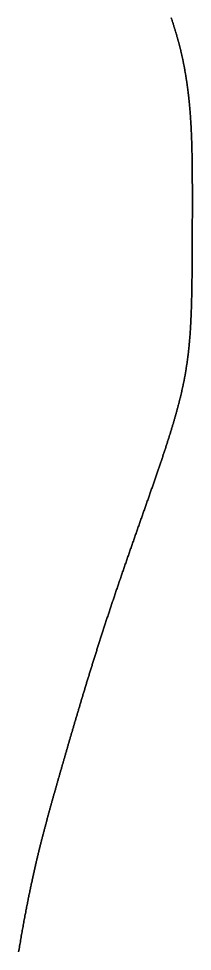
# Model space of a CAD drawing. Header units: inches. Extents: x 130170 to 284068, y 377793 to 804530.
# Drawn here: x 253757.1 to 253770.3, y 737708.1 to 737778.6 of the extents above; entities that cross this region are included whole.
import ezdxf

# ---------------------------------------------------------------- set-up
doc = ezdxf.new("R2010")
doc.units = ezdxf.units.IN
doc.header["$MEASUREMENT"] = 0
doc.layers.add('muni_il', color=7, linetype='Continuous')

msp = doc.modelspace()

# ---------------------------------------------------------------- linework, layer by layer
at = {"layer": 'muni_il'}
for points in [[(253768.679, 737778.655), (253768.699, 737778.596), (253768.719, 737778.537), (253768.739, 737778.479), (253768.758, 737778.421), (253768.777, 737778.363), (253768.796, 737778.306), (253768.815, 737778.249), (253768.834, 737778.192), (253768.852, 737778.136), (253768.87, 737778.08), (253768.888, 737778.024), (253768.906, 737777.968), (253768.923, 737777.913), (253768.94, 737777.858), (253768.957, 737777.803), (253768.974, 737777.748), (253768.991, 737777.694), (253769.007, 737777.64), (253769.023, 737777.586), (253769.039, 737777.533), (253769.055, 737777.479), (253769.071, 737777.426), (253769.086, 737777.373), (253769.102, 737777.321), (253769.117, 737777.268), (253769.132, 737777.216), (253769.146, 737777.164), (253769.161, 737777.112), (253769.175, 737777.061), (253769.19, 737777.009), (253769.204, 737776.958), (253769.218, 737776.907), (253769.231, 737776.856), (253769.245, 737776.806), (253769.258, 737776.755), (253769.271, 737776.705), (253769.285, 737776.655), (253769.297, 737776.605), (253769.31, 737776.556), (253769.323, 737776.506), (253769.335, 737776.457), (253769.348, 737776.408), (253769.36, 737776.359), (253769.372, 737776.31), (253769.384, 737776.261), (253769.395, 737776.213), (253769.407, 737776.164), (253769.418, 737776.116), (253769.43, 737776.068), (253769.441, 737776.02), (253769.452, 737775.972), (253769.463, 737775.925), (253769.474, 737775.877), (253769.485, 737775.83), (253769.495, 737775.783), (253769.505, 737775.736), (253769.516, 737775.689), (253769.526, 737775.642), (253769.536, 737775.595), (253769.546, 737775.549), (253769.556, 737775.502), (253769.565, 737775.456), (253769.575, 737775.41), (253769.585, 737775.364), (253769.594, 737775.318), (253769.603, 737775.272), (253769.612, 737775.226), (253769.621, 737775.181), (253769.63, 737775.135), (253769.639, 737775.09), (253769.648, 737775.044), (253769.657, 737774.999), (253769.665, 737774.954), (253769.673, 737774.909), (253769.682, 737774.864), (253769.69, 737774.82), (253769.698, 737774.775), (253769.706, 737774.73), (253769.714, 737774.686), (253769.722, 737774.642), (253769.73, 737774.597), (253769.738, 737774.553), (253769.745, 737774.509), (253769.753, 737774.465), (253769.76, 737774.421), (253769.767, 737774.377), (253769.775, 737774.334), (253769.782, 737774.29), (253769.789, 737774.247), (253769.796, 737774.203), (253769.803, 737774.16), (253769.81, 737774.117), (253769.816, 737774.073), (253769.823, 737774.03), (253769.83, 737773.987), (253769.836, 737773.944), (253769.843, 737773.901), (253769.849, 737773.858), (253769.855, 737773.816), (253769.861, 737773.773), (253769.868, 737773.73), (253769.874, 737773.688), (253769.88, 737773.646), (253769.886, 737773.603), (253769.892, 737773.561), (253769.897, 737773.519), (253769.903, 737773.477), (253769.909, 737773.434), (253769.914, 737773.392), (253769.92, 737773.35), (253769.925, 737773.309), (253769.931, 737773.267), (253769.936, 737773.225), (253769.941, 737773.183), (253769.947, 737773.142), (253769.952, 737773.1), (253769.957, 737773.059), (253769.962, 737773.017), (253769.967, 737772.976), (253769.972, 737772.934), (253769.977, 737772.893), (253769.981, 737772.852), (253769.986, 737772.811), (253769.991, 737772.769), (253769.996, 737772.728), (253770, 737772.687), (253770.005, 737772.646), (253770.009, 737772.605), (253770.013, 737772.565), (253770.018, 737772.524), (253770.022, 737772.483), (253770.026, 737772.442), (253770.031, 737772.401), (253770.035, 737772.361), (253770.039, 737772.32), (253770.043, 737772.28), (253770.047, 737772.239), (253770.051, 737772.199), (253770.055, 737772.158), (253770.058, 737772.118), (253770.062, 737772.077), (253770.066, 737772.037), (253770.07, 737771.997), (253770.073, 737771.957), (253770.077, 737771.916), (253770.081, 737771.876), (253770.084, 737771.836), (253770.087, 737771.796), (253770.091, 737771.756), (253770.094, 737771.716), (253770.098, 737771.676), (253770.101, 737771.636), (253770.104, 737771.596), (253770.107, 737771.556), (253770.111, 737771.516), (253770.114, 737771.476), (253770.117, 737771.436), (253770.12, 737771.396), (253770.123, 737771.356), (253770.126, 737771.316), (253770.129, 737771.276), (253770.131, 737771.237), (253770.134, 737771.197), (253770.137, 737771.157), (253770.14, 737771.117), (253770.143, 737771.077), (253770.145, 737771.038), (253770.148, 737770.998), (253770.151, 737770.958), (253770.153, 737770.918), (253770.156, 737770.879), (253770.158, 737770.839), (253770.161, 737770.799), (253770.163, 737770.76), (253770.165, 737770.72), (253770.168, 737770.68), (253770.17, 737770.641), (253770.172, 737770.601), (253770.175, 737770.561), (253770.177, 737770.522), (253770.179, 737770.482), (253770.181, 737770.442), (253770.183, 737770.403), (253770.185, 737770.363), (253770.187, 737770.323), (253770.189, 737770.283), (253770.191, 737770.244), (253770.193, 737770.204), (253770.195, 737770.164), (253770.197, 737770.125), (253770.199, 737770.085), (253770.201, 737770.045), (253770.203, 737770.005), (253770.204, 737769.966), (253770.206, 737769.926), (253770.208, 737769.886), (253770.21, 737769.846), (253770.211, 737769.806), (253770.213, 737769.767), (253770.214, 737769.727), (253770.216, 737769.687), (253770.218, 737769.647), (253770.219, 737769.607), (253770.221, 737769.567), (253770.222, 737769.527), (253770.223, 737769.487), (253770.225, 737769.447), (253770.226, 737769.407), (253770.228, 737769.367), (253770.229, 737769.327), (253770.23, 737769.287), (253770.232, 737769.247), (253770.233, 737769.207), (253770.234, 737769.167), (253770.235, 737769.127), (253770.237, 737769.086), (253770.238, 737769.046), (253770.239, 737769.006), (253770.24, 737768.966), (253770.241, 737768.925), (253770.242, 737768.885), (253770.243, 737768.845), (253770.244, 737768.804), (253770.245, 737768.764), (253770.246, 737768.723), (253770.247, 737768.683), (253770.248, 737768.642), (253770.249, 737768.602), (253770.25, 737768.561), (253770.251, 737768.521), (253770.252, 737768.48), (253770.253, 737768.439), (253770.254, 737768.399), (253770.254, 737768.358), (253770.255, 737768.317), (253770.256, 737768.276), (253770.257, 737768.236), (253770.258, 737768.195), (253770.258, 737768.154), (253770.259, 737768.113), (253770.26, 737768.072), (253770.26, 737768.031), (253770.261, 737767.99), (253770.262, 737767.949), (253770.262, 737767.908), (253770.263, 737767.866), (253770.264, 737767.825), (253770.264, 737767.784), (253770.265, 737767.743), (253770.265, 737767.702), (253770.266, 737767.66), (253770.266, 737767.619), (253770.267, 737767.578), (253770.267, 737767.536), (253770.268, 737767.495), (253770.268, 737767.453), (253770.269, 737767.412), (253770.269, 737767.37), (253770.27, 737767.329), (253770.27, 737767.287), (253770.271, 737767.245), (253770.271, 737767.204), (253770.271, 737767.162), (253770.272, 737767.12), (253770.272, 737767.078), (253770.272, 737767.036), (253770.273, 737766.994), (253770.273, 737766.952), (253770.273, 737766.911), (253770.274, 737766.868), (253770.274, 737766.826), (253770.274, 737766.784), (253770.275, 737766.742), (253770.275, 737766.7), (253770.275, 737766.658), (253770.275, 737766.616), (253770.276, 737766.573), (253770.276, 737766.531), (253770.276, 737766.489), (253770.276, 737766.446), (253770.276, 737766.404), (253770.277, 737766.361), (253770.277, 737766.319), (253770.277, 737766.277), (253770.277, 737766.234), (253770.277, 737766.191), (253770.277, 737766.149), (253770.278, 737766.106), (253770.278, 737766.063), (253770.278, 737766.021), (253770.278, 737765.978), (253770.278, 737765.935), (253770.278, 737765.892), (253770.278, 737765.849), (253770.278, 737765.806), (253770.279, 737765.763), (253770.279, 737765.72), (253770.279, 737765.677), (253770.279, 737765.634), (253770.279, 737765.591), (253770.279, 737765.548), (253770.279, 737765.505), (253770.279, 737765.462), (253770.279, 737765.418), (253770.279, 737765.375), (253770.279, 737765.332), (253770.279, 737765.288), (253770.279, 737765.245), (253770.279, 737765.201), (253770.279, 737765.158), (253770.279, 737765.114), (253770.279, 737765.071), (253770.279, 737765.027), (253770.279, 737764.984), (253770.279, 737764.94), (253770.279, 737764.896), (253770.279, 737764.852), (253770.279, 737764.809), (253770.279, 737764.765), (253770.279, 737764.721), (253770.279, 737764.677), (253770.279, 737764.633), (253770.279, 737764.589), (253770.279, 737764.545), (253770.279, 737764.501), (253770.279, 737764.457), (253770.279, 737764.413), (253770.279, 737764.369), (253770.279, 737764.325), (253770.279, 737764.281), (253770.279, 737764.236), (253770.279, 737764.192), (253770.279, 737764.148), (253770.279, 737764.103), (253770.278, 737764.059), (253770.278, 737764.014), (253770.278, 737763.97), (253770.278, 737763.925), (253770.278, 737763.881), (253770.278, 737763.836), (253770.278, 737763.791), (253770.278, 737763.747), (253770.278, 737763.702), (253770.278, 737763.657), (253770.278, 737763.612), (253770.278, 737763.568), (253770.278, 737763.523), (253770.277, 737763.478), (253770.277, 737763.433), (253770.277, 737763.388), (253770.277, 737763.343), (253770.277, 737763.297), (253770.277, 737763.252), (253770.277, 737763.207), (253770.277, 737763.162), (253770.277, 737763.117), (253770.276, 737763.071), (253770.276, 737763.026), (253770.276, 737762.981), (253770.276, 737762.935), (253770.276, 737762.89), (253770.276, 737762.844), (253770.276, 737762.799), (253770.276, 737762.753), (253770.276, 737762.707), (253770.275, 737762.662), (253770.275, 737762.616), (253770.275, 737762.57), (253770.275, 737762.524), (253770.275, 737762.478), (253770.275, 737762.433), (253770.275, 737762.387), (253770.275, 737762.341), (253770.274, 737762.295), (253770.274, 737762.249), (253770.274, 737762.203), (253770.274, 737762.156), (253770.274, 737762.11), (253770.274, 737762.064), (253770.273, 737762.018), (253770.273, 737761.971), (253770.273, 737761.925), (253770.273, 737761.879), (253770.273, 737761.832), (253770.273, 737761.786), (253770.272, 737761.739), (253770.272, 737761.693), (253770.272, 737761.646), (253770.272, 737761.6), (253770.272, 737761.553), (253770.271, 737761.506), (253770.271, 737761.459), (253770.271, 737761.413), (253770.271, 737761.366), (253770.271, 737761.319), (253770.27, 737761.272), (253770.27, 737761.225), (253770.27, 737761.178), (253770.27, 737761.131), (253770.27, 737761.084), (253770.269, 737761.037), (253770.269, 737760.99), (253770.269, 737760.942), (253770.269, 737760.895), (253770.268, 737760.848), (253770.268, 737760.801), (253770.268, 737760.753), (253770.268, 737760.706), (253770.267, 737760.659), (253770.267, 737760.611), (253770.267, 737760.564), (253770.266, 737760.516), (253770.266, 737760.469), (253770.266, 737760.421), (253770.265, 737760.373), (253770.265, 737760.326), (253770.265, 737760.278), (253770.264, 737760.23), (253770.264, 737760.182), (253770.264, 737760.135), (253770.263, 737760.087), (253770.263, 737760.039), (253770.263, 737759.991), (253770.262, 737759.943), (253770.262, 737759.895), (253770.262, 737759.848), (253770.261, 737759.8), (253770.261, 737759.752), (253770.26, 737759.704), (253770.26, 737759.655), (253770.259, 737759.607), (253770.259, 737759.559), (253770.259, 737759.511), (253770.258, 737759.463), (253770.258, 737759.415), (253770.257, 737759.367), (253770.257, 737759.318), (253770.256, 737759.27), (253770.255, 737759.222), (253770.255, 737759.174), (253770.254, 737759.125), (253770.254, 737759.077), (253770.253, 737759.029), (253770.253, 737758.98), (253770.252, 737758.932), (253770.252, 737758.884), (253770.251, 737758.835), (253770.25, 737758.787), (253770.25, 737758.738), (253770.249, 737758.69), (253770.248, 737758.641), (253770.248, 737758.593), (253770.247, 737758.545), (253770.246, 737758.496), (253770.245, 737758.448), (253770.245, 737758.399), (253770.244, 737758.351), (253770.243, 737758.302), (253770.242, 737758.254), (253770.241, 737758.205), (253770.241, 737758.156), (253770.24, 737758.108), (253770.239, 737758.059), (253770.238, 737758.011), (253770.237, 737757.962), (253770.236, 737757.914), (253770.235, 737757.865), (253770.234, 737757.817), (253770.233, 737757.768), (253770.232, 737757.719), (253770.231, 737757.671), (253770.23, 737757.622), (253770.229, 737757.574), (253770.228, 737757.525), (253770.226, 737757.477), (253770.225, 737757.428), (253770.224, 737757.38), (253770.223, 737757.331), (253770.222, 737757.283), (253770.22, 737757.234), (253770.219, 737757.186), (253770.218, 737757.137), (253770.216, 737757.089), (253770.215, 737757.04), (253770.213, 737756.992), (253770.212, 737756.943), (253770.211, 737756.895), (253770.209, 737756.847), (253770.208, 737756.798), (253770.206, 737756.75), (253770.204, 737756.701), (253770.203, 737756.653), (253770.201, 737756.605), (253770.199, 737756.556), (253770.198, 737756.508), (253770.196, 737756.46), (253770.194, 737756.411), (253770.192, 737756.363), (253770.19, 737756.315), (253770.189, 737756.267), (253770.187, 737756.218), (253770.185, 737756.17), (253770.183, 737756.122), (253770.18, 737756.074), (253770.178, 737756.025), (253770.176, 737755.977), (253770.174, 737755.929), (253770.172, 737755.881), (253770.169, 737755.833), (253770.167, 737755.785), (253770.165, 737755.737), (253770.163, 737755.689), (253770.16, 737755.64), (253770.157, 737755.592), (253770.155, 737755.545), (253770.152, 737755.497), (253770.15, 737755.448), (253770.147, 737755.401), (253770.144, 737755.353), (253770.142, 737755.305), (253770.139, 737755.257), (253770.136, 737755.209), (253770.133, 737755.161), (253770.13, 737755.113), (253770.127, 737755.065), (253770.124, 737755.017), (253770.121, 737754.969), (253770.117, 737754.922), (253770.114, 737754.874), (253770.111, 737754.826), (253770.107, 737754.778), (253770.104, 737754.73), (253770.101, 737754.682), (253770.097, 737754.635), (253770.093, 737754.587), (253770.09, 737754.539), (253770.086, 737754.491), (253770.082, 737754.444), (253770.078, 737754.396), (253770.074, 737754.348), (253770.07, 737754.3), (253770.066, 737754.253), (253770.062, 737754.205), (253770.058, 737754.157), (253770.054, 737754.109), (253770.049, 737754.062), (253770.045, 737754.014), (253770.041, 737753.966), (253770.036, 737753.918), (253770.031, 737753.871), (253770.027, 737753.823), (253770.022, 737753.775), (253770.017, 737753.727), (253770.012, 737753.679), (253770.007, 737753.632), (253770.002, 737753.584), (253769.997, 737753.536), (253769.991, 737753.488), (253769.986, 737753.44), (253769.981, 737753.392), (253769.975, 737753.344), (253769.97, 737753.296), (253769.964, 737753.248), (253769.958, 737753.2), (253769.952, 737753.152), (253769.946, 737753.104), (253769.94, 737753.056), (253769.934, 737753.008), (253769.928, 737752.96), (253769.922, 737752.912), (253769.915, 737752.863), (253769.909, 737752.815), (253769.902, 737752.767), (253769.896, 737752.718), (253769.889, 737752.67), (253769.882, 737752.621), (253769.875, 737752.573), (253769.868, 737752.524), (253769.861, 737752.476), (253769.854, 737752.427), (253769.846, 737752.378), (253769.839, 737752.33), (253769.831, 737752.281), (253769.823, 737752.232), (253769.816, 737752.183), (253769.808, 737752.134), (253769.8, 737752.085), (253769.792, 737752.035), (253769.784, 737751.986), (253769.775, 737751.937), (253769.767, 737751.887), (253769.758, 737751.838), (253769.75, 737751.788), (253769.741, 737751.739), (253769.732, 737751.689), (253769.723, 737751.639), (253769.714, 737751.589), (253769.705, 737751.539), (253769.695, 737751.489), (253769.686, 737751.438), (253769.676, 737751.388), (253769.667, 737751.338), (253769.657, 737751.287), (253769.647, 737751.236), (253769.637, 737751.186), (253769.627, 737751.135), (253769.616, 737751.084), (253769.606, 737751.033), (253769.595, 737750.981), (253769.585, 737750.93), (253769.574, 737750.879), (253769.563, 737750.827), (253769.552, 737750.775), (253769.541, 737750.723), (253769.529, 737750.671), (253769.518, 737750.619), (253769.506, 737750.567), (253769.495, 737750.515), (253769.483, 737750.462), (253769.471, 737750.409), (253769.459, 737750.356), (253769.447, 737750.304), (253769.434, 737750.25), (253769.422, 737750.197), (253769.409, 737750.144), (253769.396, 737750.09), (253769.383, 737750.036), (253769.37, 737749.982), (253769.357, 737749.928), (253769.344, 737749.874), (253769.33, 737749.819), (253769.317, 737749.765), (253769.303, 737749.71), (253769.289, 737749.655), (253769.275, 737749.6), (253769.261, 737749.545), (253769.246, 737749.489), (253769.232, 737749.433), (253769.217, 737749.378), (253769.203, 737749.322), (253769.188, 737749.265), (253769.173, 737749.209), (253769.158, 737749.152), (253769.142, 737749.095), (253769.127, 737749.038), (253769.111, 737748.981), (253769.096, 737748.924), (253769.08, 737748.866), (253769.064, 737748.808), (253769.047, 737748.75), (253769.031, 737748.692), (253769.015, 737748.634), (253768.998, 737748.575), (253768.981, 737748.516), (253768.964, 737748.457), (253768.947, 737748.398), (253768.93, 737748.338), (253768.913, 737748.278), (253768.895, 737748.218), (253768.878, 737748.158), (253768.86, 737748.098), (253768.842, 737748.037), (253768.824, 737747.976), (253768.806, 737747.915), (253768.787, 737747.854), (253768.769, 737747.793), (253768.75, 737747.731), (253768.731, 737747.669), (253768.712, 737747.607), (253768.693, 737747.544), (253768.674, 737747.482), (253768.655, 737747.419), (253768.635, 737747.355), (253768.616, 737747.292), (253768.596, 737747.228), (253768.576, 737747.165), (253768.556, 737747.101), (253768.536, 737747.036), (253768.515, 737746.972), (253768.495, 737746.907), (253768.474, 737746.842), (253768.453, 737746.777), (253768.432, 737746.711), (253768.411, 737746.645), (253768.39, 737746.579), (253768.369, 737746.513), (253768.347, 737746.447), (253768.326, 737746.38), (253768.304, 737746.313), (253768.282, 737746.246), (253768.26, 737746.178), (253768.238, 737746.111), (253768.216, 737746.043), (253768.193, 737745.975), (253768.171, 737745.906), (253768.148, 737745.838), (253768.125, 737745.769), (253768.102, 737745.7), (253768.079, 737745.63), (253768.056, 737745.561), (253768.033, 737745.491), (253768.009, 737745.421), (253767.986, 737745.351), (253767.962, 737745.28), (253767.938, 737745.209), (253767.914, 737745.138), (253767.89, 737745.067), (253767.866, 737744.996), (253767.842, 737744.924), (253767.817, 737744.852), (253767.793, 737744.78), (253767.768, 737744.708), (253767.744, 737744.635), (253767.719, 737744.562), (253767.694, 737744.489), (253767.669, 737744.416), (253767.644, 737744.343), (253767.618, 737744.269), (253767.593, 737744.195), (253767.567, 737744.121), (253767.542, 737744.047), (253767.516, 737743.972), (253767.49, 737743.897), (253767.464, 737743.823), (253767.438, 737743.747), (253767.412, 737743.672), (253767.386, 737743.596), (253767.36, 737743.521), (253767.333, 737743.445), (253767.307, 737743.368), (253767.28, 737743.292), (253767.254, 737743.216), (253767.227, 737743.139), (253767.2, 737743.062), (253767.173, 737742.985), (253767.146, 737742.908), (253767.119, 737742.83), (253767.092, 737742.752), (253767.065, 737742.675), (253767.037, 737742.596), (253767.01, 737742.518), (253766.983, 737742.44), (253766.955, 737742.361), (253766.928, 737742.283), (253766.9, 737742.204), (253766.872, 737742.125), (253766.844, 737742.046), (253766.817, 737741.966), (253766.788, 737741.887), (253766.761, 737741.807), (253766.733, 737741.727), (253766.704, 737741.647), (253766.676, 737741.567), (253766.648, 737741.487), (253766.62, 737741.407), (253766.592, 737741.326), (253766.563, 737741.246), (253766.535, 737741.165), (253766.506, 737741.084), (253766.478, 737741.003), (253766.449, 737740.922), (253766.421, 737740.841), (253766.392, 737740.759), (253766.364, 737740.678), (253766.335, 737740.596), (253766.306, 737740.515), (253766.277, 737740.433), (253766.249, 737740.351), (253766.22, 737740.269), (253766.191, 737740.187), (253766.162, 737740.105), (253766.133, 737740.023), (253766.104, 737739.94), (253766.075, 737739.858), (253766.046, 737739.776), (253766.017, 737739.693), (253765.988, 737739.61), (253765.959, 737739.528), (253765.93, 737739.445), (253765.901, 737739.362), (253765.872, 737739.279), (253765.843, 737739.196), (253765.814, 737739.113), (253765.785, 737739.03), (253765.756, 737738.947), (253765.727, 737738.864), (253765.698, 737738.781), (253765.669, 737738.698), (253765.64, 737738.614), (253765.611, 737738.531), (253765.582, 737738.448), (253765.553, 737738.365), (253765.524, 737738.281), (253765.495, 737738.198), (253765.466, 737738.114), (253765.437, 737738.031), (253765.408, 737737.948), (253765.379, 737737.864), (253765.35, 737737.781), (253765.321, 737737.697), (253765.292, 737737.614), (253765.263, 737737.531), (253765.234, 737737.447), (253765.206, 737737.364), (253765.177, 737737.28), (253765.148, 737737.197), (253765.119, 737737.114), (253765.09, 737737.03), (253765.062, 737736.947), (253765.033, 737736.864), (253765.005, 737736.781), (253764.976, 737736.697), (253764.948, 737736.614), (253764.919, 737736.531), (253764.89, 737736.448), (253764.862, 737736.365), (253764.834, 737736.282), (253764.805, 737736.199), (253764.777, 737736.116), (253764.749, 737736.033), (253764.72, 737735.95), (253764.692, 737735.867), (253764.664, 737735.785), (253764.636, 737735.702), (253764.608, 737735.619), (253764.58, 737735.537), (253764.552, 737735.454), (253764.524, 737735.372), (253764.497, 737735.29), (253764.469, 737735.207), (253764.441, 737735.125), (253764.413, 737735.043), (253764.386, 737734.961), (253764.358, 737734.879), (253764.331, 737734.797), (253764.303, 737734.716), (253764.276, 737734.634), (253764.249, 737734.552), (253764.221, 737734.471), (253764.194, 737734.389), (253764.167, 737734.308), (253764.14, 737734.227), (253764.113, 737734.146), (253764.086, 737734.065), (253764.059, 737733.984), (253764.032, 737733.903), (253764.006, 737733.822), (253763.979, 737733.742), (253763.952, 737733.661), (253763.926, 737733.581), (253763.899, 737733.5), (253763.873, 737733.42), (253763.846, 737733.34), (253763.82, 737733.26), (253763.794, 737733.18), (253763.768, 737733.101), (253763.742, 737733.021), (253763.716, 737732.942), (253763.69, 737732.862), (253763.664, 737732.783), (253763.638, 737732.704), (253763.612, 737732.625), (253763.587, 737732.546), (253763.561, 737732.467), (253763.535, 737732.389), (253763.51, 737732.31), (253763.485, 737732.232), (253763.459, 737732.153), (253763.434, 737732.075), (253763.409, 737731.997), (253763.384, 737731.919), (253763.359, 737731.842), (253763.334, 737731.764), (253763.309, 737731.686), (253763.284, 737731.609), (253763.259, 737731.532), (253763.235, 737731.455), (253763.21, 737731.378), (253763.186, 737731.301), (253763.161, 737731.224), (253763.137, 737731.148), (253763.112, 737731.071), (253763.088, 737730.995), (253763.064, 737730.919), (253763.04, 737730.843), (253763.016, 737730.767), (253762.992, 737730.691), (253762.968, 737730.615), (253762.944, 737730.54), (253762.921, 737730.465), (253762.897, 737730.389), (253762.873, 737730.314), (253762.85, 737730.239), (253762.826, 737730.164), (253762.803, 737730.09), (253762.78, 737730.015), (253762.756, 737729.941), (253762.733, 737729.866), (253762.71, 737729.792), (253762.687, 737729.718), (253762.664, 737729.644), (253762.641, 737729.57), (253762.618, 737729.497), (253762.595, 737729.423), (253762.573, 737729.35), (253762.55, 737729.277), (253762.528, 737729.204), (253762.505, 737729.131), (253762.483, 737729.058), (253762.46, 737728.985), (253762.438, 737728.912), (253762.416, 737728.84), (253762.393, 737728.768), (253762.371, 737728.695), (253762.349, 737728.623), (253762.327, 737728.551), (253762.305, 737728.479), (253762.283, 737728.408), (253762.262, 737728.336), (253762.24, 737728.265), (253762.218, 737728.194), (253762.196, 737728.122), (253762.175, 737728.051), (253762.153, 737727.98), (253762.132, 737727.909), (253762.11, 737727.839), (253762.089, 737727.768), (253762.068, 737727.698), (253762.046, 737727.628), (253762.025, 737727.557), (253762.004, 737727.487), (253761.983, 737727.417), (253761.962, 737727.348), (253761.941, 737727.278), (253761.92, 737727.208), (253761.899, 737727.139), (253761.878, 737727.069), (253761.858, 737727), (253761.837, 737726.931), (253761.816, 737726.862), (253761.796, 737726.793), (253761.775, 737726.724), (253761.755, 737726.656), (253761.734, 737726.587), (253761.714, 737726.519), (253761.693, 737726.45), (253761.673, 737726.382), (253761.653, 737726.314), (253761.633, 737726.246), (253761.612, 737726.178), (253761.592, 737726.111), (253761.572, 737726.043), (253761.552, 737725.975), (253761.532, 737725.908), (253761.512, 737725.841), (253761.492, 737725.773), (253761.472, 737725.706), (253761.453, 737725.639), (253761.433, 737725.572), (253761.413, 737725.506), (253761.393, 737725.439), (253761.374, 737725.372), (253761.354, 737725.306), (253761.335, 737725.239), (253761.315, 737725.173), (253761.296, 737725.107), (253761.276, 737725.041), (253761.257, 737724.975), (253761.238, 737724.909), (253761.218, 737724.843), (253761.199, 737724.778), (253761.18, 737724.712), (253761.161, 737724.647), (253761.141, 737724.581), (253761.122, 737724.516), (253761.103, 737724.451), (253761.084, 737724.386), (253761.065, 737724.321), (253761.046, 737724.256), (253761.027, 737724.191), (253761.008, 737724.127), (253760.989, 737724.062), (253760.971, 737723.998), (253760.952, 737723.933), (253760.933, 737723.869), (253760.914, 737723.805), (253760.896, 737723.741), (253760.877, 737723.676), (253760.858, 737723.613), (253760.84, 737723.549), (253760.821, 737723.485), (253760.803, 737723.421), (253760.784, 737723.358), (253760.766, 737723.294), (253760.747, 737723.231), (253760.729, 737723.167), (253760.711, 737723.104), (253760.692, 737723.041), (253760.674, 737722.978), (253760.656, 737722.915), (253760.638, 737722.852), (253760.619, 737722.789), (253760.601, 737722.726), (253760.583, 737722.664), (253760.565, 737722.601), (253760.547, 737722.538), (253760.529, 737722.476), (253760.511, 737722.413), (253760.493, 737722.351), (253760.475, 737722.289), (253760.457, 737722.227), (253760.439, 737722.165), (253760.421, 737722.103), (253760.403, 737722.041), (253760.385, 737721.979), (253760.368, 737721.917), (253760.35, 737721.855), (253760.332, 737721.794), (253760.314, 737721.732), (253760.297, 737721.67), (253760.279, 737721.609), (253760.261, 737721.547), (253760.244, 737721.486), (253760.226, 737721.425), (253760.209, 737721.364), (253760.191, 737721.302), (253760.174, 737721.241), (253760.156, 737721.18), (253760.139, 737721.119), (253760.121, 737721.058), (253760.104, 737720.997), (253760.087, 737720.936), (253760.069, 737720.875), (253760.052, 737720.814), (253760.035, 737720.754), (253760.017, 737720.693), (253760, 737720.632), (253759.983, 737720.572), (253759.965, 737720.511), (253759.948, 737720.45), (253759.931, 737720.39), (253759.914, 737720.329), (253759.897, 737720.269), (253759.88, 737720.208), (253759.863, 737720.148), (253759.846, 737720.087), (253759.828, 737720.027), (253759.811, 737719.966), (253759.794, 737719.906), (253759.777, 737719.845), (253759.76, 737719.785), (253759.743, 737719.724), (253759.727, 737719.664), (253759.71, 737719.603), (253759.693, 737719.543), (253759.676, 737719.483), (253759.659, 737719.422), (253759.642, 737719.362), (253759.625, 737719.301), (253759.608, 737719.241), (253759.592, 737719.18), (253759.575, 737719.12), (253759.558, 737719.059), (253759.541, 737718.998), (253759.524, 737718.938), (253759.508, 737718.877), (253759.491, 737718.816), (253759.474, 737718.756), (253759.457, 737718.695), (253759.441, 737718.634), (253759.424, 737718.573), (253759.407, 737718.512), (253759.391, 737718.451), (253759.374, 737718.39), (253759.357, 737718.329), (253759.341, 737718.267), (253759.324, 737718.206), (253759.307, 737718.144), (253759.291, 737718.083), (253759.274, 737718.021), (253759.258, 737717.959), (253759.241, 737717.898), (253759.224, 737717.836), (253759.208, 737717.774), (253759.191, 737717.712), (253759.175, 737717.649), (253759.158, 737717.587), (253759.141, 737717.524), (253759.125, 737717.462), (253759.108, 737717.399), (253759.092, 737717.336), (253759.075, 737717.273), (253759.059, 737717.21), (253759.042, 737717.146), (253759.025, 737717.083), (253759.009, 737717.019), (253758.992, 737716.955), (253758.976, 737716.891), (253758.959, 737716.827), (253758.942, 737716.762), (253758.926, 737716.698), (253758.909, 737716.633), (253758.893, 737716.568), (253758.876, 737716.502), (253758.859, 737716.437), (253758.843, 737716.371), (253758.826, 737716.305), (253758.81, 737716.239), (253758.793, 737716.173), (253758.776, 737716.106), (253758.759, 737716.039), (253758.743, 737715.972), (253758.726, 737715.905), (253758.709, 737715.837), (253758.693, 737715.769), (253758.676, 737715.701), (253758.659, 737715.632), (253758.642, 737715.564), (253758.626, 737715.495), (253758.609, 737715.425), (253758.592, 737715.355), (253758.575, 737715.285), (253758.558, 737715.215), (253758.542, 737715.144), (253758.525, 737715.073), (253758.508, 737715.002), (253758.491, 737714.93), (253758.474, 737714.858), (253758.457, 737714.786), (253758.44, 737714.713), (253758.423, 737714.64), (253758.406, 737714.567), (253758.389, 737714.493), (253758.372, 737714.418), (253758.355, 737714.344), (253758.338, 737714.269), (253758.321, 737714.193), (253758.304, 737714.118), (253758.286, 737714.041), (253758.269, 737713.965), (253758.252, 737713.887), (253758.235, 737713.81), (253758.217, 737713.732), (253758.2, 737713.653), (253758.183, 737713.574), (253758.166, 737713.495), (253758.148, 737713.415), (253758.131, 737713.335), (253758.113, 737713.254), (253758.096, 737713.173), (253758.078, 737713.091), (253758.061, 737713.009), (253758.043, 737712.926), (253758.026, 737712.843), (253758.008, 737712.759), (253757.991, 737712.675), (253757.973, 737712.59), (253757.955, 737712.504), (253757.938, 737712.419), (253757.92, 737712.332), (253757.902, 737712.245), (253757.884, 737712.158), (253757.867, 737712.07), (253757.849, 737711.981), (253757.831, 737711.892), (253757.813, 737711.802), (253757.795, 737711.712), (253757.777, 737711.621), (253757.759, 737711.53), (253757.741, 737711.438), (253757.723, 737711.345), (253757.705, 737711.252), (253757.687, 737711.158), (253757.669, 737711.063), (253757.651, 737710.968), (253757.633, 737710.873), (253757.615, 737710.777), (253757.597, 737710.68), (253757.578, 737710.582), (253757.56, 737710.484), (253757.542, 737710.386), (253757.524, 737710.286), (253757.505, 737710.186), (253757.487, 737710.086), (253757.469, 737709.984), (253757.451, 737709.883), (253757.432, 737709.78), (253757.414, 737709.677), (253757.395, 737709.573), (253757.377, 737709.469), (253757.359, 737709.364), (253757.34, 737709.258), (253757.322, 737709.152), (253757.303, 737709.045), (253757.285, 737708.937), (253757.266, 737708.829), (253757.248, 737708.72), (253757.229, 737708.61), (253757.211, 737708.5), (253757.192, 737708.389), (253757.174, 737708.277), (253757.155, 737708.165), (253757.137, 737708.052)], [(253757.137, 737708.052), (253757.155, 737708.165), (253757.174, 737708.277), (253757.192, 737708.389), (253757.211, 737708.5), (253757.229, 737708.61), (253757.248, 737708.72), (253757.266, 737708.829), (253757.285, 737708.937), (253757.303, 737709.045), (253757.322, 737709.152), (253757.34, 737709.258), (253757.359, 737709.364), (253757.377, 737709.469), (253757.395, 737709.573), (253757.414, 737709.677), (253757.432, 737709.78), (253757.451, 737709.883), (253757.469, 737709.984), (253757.487, 737710.086), (253757.505, 737710.186), (253757.524, 737710.286), (253757.542, 737710.386), (253757.56, 737710.484), (253757.578, 737710.582), (253757.597, 737710.68), (253757.615, 737710.777), (253757.633, 737710.873), (253757.651, 737710.968), (253757.669, 737711.063), (253757.687, 737711.158), (253757.705, 737711.252), (253757.723, 737711.345), (253757.741, 737711.438), (253757.759, 737711.53), (253757.777, 737711.621), (253757.795, 737711.712), (253757.813, 737711.802), (253757.831, 737711.892), (253757.849, 737711.981), (253757.867, 737712.07), (253757.884, 737712.158), (253757.902, 737712.245), (253757.92, 737712.332), (253757.938, 737712.419), (253757.955, 737712.504), (253757.973, 737712.59), (253757.991, 737712.675), (253758.008, 737712.759), (253758.026, 737712.843), (253758.043, 737712.926), (253758.061, 737713.009), (253758.078, 737713.091), (253758.096, 737713.173), (253758.113, 737713.254), (253758.131, 737713.335), (253758.148, 737713.415), (253758.166, 737713.495), (253758.183, 737713.574), (253758.2, 737713.653), (253758.217, 737713.732), (253758.235, 737713.81), (253758.252, 737713.887), (253758.269, 737713.965), (253758.286, 737714.041), (253758.304, 737714.118), (253758.321, 737714.193), (253758.338, 737714.269), (253758.355, 737714.344), (253758.372, 737714.418), (253758.389, 737714.493), (253758.406, 737714.567), (253758.423, 737714.64), (253758.44, 737714.713), (253758.457, 737714.786), (253758.474, 737714.858), (253758.491, 737714.93), (253758.508, 737715.002), (253758.525, 737715.073), (253758.542, 737715.144), (253758.558, 737715.215), (253758.575, 737715.285), (253758.592, 737715.355), (253758.609, 737715.425), (253758.626, 737715.495), (253758.642, 737715.564), (253758.659, 737715.632), (253758.676, 737715.701), (253758.693, 737715.769), (253758.709, 737715.837), (253758.726, 737715.905), (253758.743, 737715.972), (253758.759, 737716.039), (253758.776, 737716.106), (253758.793, 737716.173), (253758.81, 737716.239), (253758.826, 737716.305), (253758.843, 737716.371), (253758.859, 737716.437), (253758.876, 737716.502), (253758.893, 737716.568), (253758.909, 737716.633), (253758.926, 737716.698), (253758.942, 737716.762), (253758.959, 737716.827), (253758.976, 737716.891), (253758.992, 737716.955), (253759.009, 737717.019), (253759.025, 737717.083), (253759.042, 737717.146), (253759.059, 737717.21), (253759.075, 737717.273), (253759.092, 737717.336), (253759.108, 737717.399), (253759.125, 737717.462), (253759.141, 737717.524), (253759.158, 737717.587), (253759.175, 737717.649), (253759.191, 737717.712), (253759.208, 737717.774), (253759.224, 737717.836), (253759.241, 737717.898), (253759.258, 737717.959), (253759.274, 737718.021), (253759.291, 737718.083), (253759.307, 737718.144), (253759.324, 737718.206), (253759.341, 737718.267), (253759.357, 737718.329), (253759.374, 737718.39), (253759.391, 737718.451), (253759.407, 737718.512), (253759.424, 737718.573), (253759.441, 737718.634), (253759.457, 737718.695), (253759.474, 737718.756), (253759.491, 737718.816), (253759.508, 737718.877), (253759.524, 737718.938), (253759.541, 737718.998), (253759.558, 737719.059), (253759.575, 737719.12), (253759.592, 737719.18), (253759.608, 737719.241), (253759.625, 737719.301), (253759.642, 737719.362), (253759.659, 737719.422), (253759.676, 737719.483), (253759.693, 737719.543), (253759.71, 737719.603), (253759.727, 737719.664), (253759.743, 737719.724), (253759.76, 737719.785), (253759.777, 737719.845), (253759.794, 737719.906), (253759.811, 737719.966), (253759.828, 737720.027), (253759.846, 737720.087), (253759.863, 737720.148), (253759.88, 737720.208), (253759.897, 737720.269), (253759.914, 737720.329), (253759.931, 737720.39), (253759.948, 737720.45), (253759.965, 737720.511), (253759.983, 737720.572), (253760, 737720.632), (253760.017, 737720.693), (253760.035, 737720.754), (253760.052, 737720.814), (253760.069, 737720.875), (253760.087, 737720.936), (253760.104, 737720.997), (253760.121, 737721.058), (253760.139, 737721.119), (253760.156, 737721.18), (253760.174, 737721.241), (253760.191, 737721.302), (253760.209, 737721.364), (253760.226, 737721.425), (253760.244, 737721.486), (253760.261, 737721.547), (253760.279, 737721.609), (253760.297, 737721.67), (253760.314, 737721.732), (253760.332, 737721.794), (253760.35, 737721.855), (253760.368, 737721.917), (253760.385, 737721.979), (253760.403, 737722.041), (253760.421, 737722.103), (253760.439, 737722.165), (253760.457, 737722.227), (253760.475, 737722.289), (253760.493, 737722.351), (253760.511, 737722.413), (253760.529, 737722.476), (253760.547, 737722.538), (253760.565, 737722.601), (253760.583, 737722.664), (253760.601, 737722.726), (253760.619, 737722.789), (253760.638, 737722.852), (253760.656, 737722.915), (253760.674, 737722.978), (253760.692, 737723.041), (253760.711, 737723.104), (253760.729, 737723.167), (253760.747, 737723.231), (253760.766, 737723.294), (253760.784, 737723.358), (253760.803, 737723.421), (253760.821, 737723.485), (253760.84, 737723.549), (253760.858, 737723.613), (253760.877, 737723.676), (253760.896, 737723.741), (253760.914, 737723.805), (253760.933, 737723.869), (253760.952, 737723.933), (253760.971, 737723.998), (253760.989, 737724.062), (253761.008, 737724.127), (253761.027, 737724.191), (253761.046, 737724.256), (253761.065, 737724.321), (253761.084, 737724.386), (253761.103, 737724.451), (253761.122, 737724.516), (253761.141, 737724.581), (253761.161, 737724.647), (253761.18, 737724.712), (253761.199, 737724.778), (253761.218, 737724.843), (253761.238, 737724.909), (253761.257, 737724.975), (253761.276, 737725.041), (253761.296, 737725.107), (253761.315, 737725.173), (253761.335, 737725.239), (253761.354, 737725.306), (253761.374, 737725.372), (253761.393, 737725.439), (253761.413, 737725.506), (253761.433, 737725.572), (253761.453, 737725.639), (253761.472, 737725.706), (253761.492, 737725.773), (253761.512, 737725.841), (253761.532, 737725.908), (253761.552, 737725.975), (253761.572, 737726.043), (253761.592, 737726.111), (253761.612, 737726.178), (253761.633, 737726.246), (253761.653, 737726.314), (253761.673, 737726.382), (253761.693, 737726.45), (253761.714, 737726.519), (253761.734, 737726.587), (253761.755, 737726.656), (253761.775, 737726.724), (253761.796, 737726.793), (253761.816, 737726.862), (253761.837, 737726.931), (253761.858, 737727), (253761.878, 737727.069), (253761.899, 737727.139), (253761.92, 737727.208), (253761.941, 737727.278), (253761.962, 737727.348), (253761.983, 737727.417), (253762.004, 737727.487), (253762.025, 737727.557), (253762.046, 737727.628), (253762.068, 737727.698), (253762.089, 737727.768), (253762.11, 737727.839), (253762.132, 737727.909), (253762.153, 737727.98), (253762.175, 737728.051), (253762.196, 737728.122), (253762.218, 737728.194), (253762.24, 737728.265), (253762.262, 737728.336), (253762.283, 737728.408), (253762.305, 737728.479), (253762.327, 737728.551), (253762.349, 737728.623), (253762.371, 737728.695), (253762.393, 737728.768), (253762.416, 737728.84), (253762.438, 737728.912), (253762.46, 737728.985), (253762.483, 737729.058), (253762.505, 737729.131), (253762.528, 737729.204), (253762.55, 737729.277), (253762.573, 737729.35), (253762.595, 737729.423), (253762.618, 737729.497), (253762.641, 737729.57), (253762.664, 737729.644), (253762.687, 737729.718), (253762.71, 737729.792), (253762.733, 737729.866), (253762.756, 737729.941), (253762.78, 737730.015), (253762.803, 737730.09), (253762.826, 737730.164), (253762.85, 737730.239), (253762.873, 737730.314), (253762.897, 737730.389), (253762.921, 737730.465), (253762.944, 737730.54), (253762.968, 737730.615), (253762.992, 737730.691), (253763.016, 737730.767), (253763.04, 737730.843), (253763.064, 737730.919), (253763.088, 737730.995), (253763.112, 737731.071), (253763.137, 737731.148), (253763.161, 737731.224), (253763.186, 737731.301), (253763.21, 737731.378), (253763.235, 737731.455), (253763.259, 737731.532), (253763.284, 737731.609), (253763.309, 737731.686), (253763.334, 737731.764), (253763.359, 737731.842), (253763.384, 737731.919), (253763.409, 737731.997), (253763.434, 737732.075), (253763.459, 737732.153), (253763.485, 737732.232), (253763.51, 737732.31), (253763.535, 737732.389), (253763.561, 737732.467), (253763.587, 737732.546), (253763.612, 737732.625), (253763.638, 737732.704), (253763.664, 737732.783), (253763.69, 737732.862), (253763.716, 737732.942), (253763.742, 737733.021), (253763.768, 737733.101), (253763.794, 737733.18), (253763.82, 737733.26), (253763.846, 737733.34), (253763.873, 737733.42), (253763.899, 737733.5), (253763.926, 737733.581), (253763.952, 737733.661), (253763.979, 737733.742), (253764.006, 737733.822), (253764.032, 737733.903), (253764.059, 737733.984), (253764.086, 737734.065), (253764.113, 737734.146), (253764.14, 737734.227), (253764.167, 737734.308), (253764.194, 737734.389), (253764.221, 737734.471), (253764.249, 737734.552), (253764.276, 737734.634), (253764.303, 737734.716), (253764.331, 737734.797), (253764.358, 737734.879), (253764.386, 737734.961), (253764.413, 737735.043), (253764.441, 737735.125), (253764.469, 737735.207), (253764.497, 737735.29), (253764.524, 737735.372), (253764.552, 737735.454), (253764.58, 737735.537), (253764.608, 737735.619), (253764.636, 737735.702), (253764.664, 737735.785), (253764.692, 737735.867), (253764.72, 737735.95), (253764.749, 737736.033), (253764.777, 737736.116), (253764.805, 737736.199), (253764.834, 737736.282), (253764.862, 737736.365), (253764.89, 737736.448), (253764.919, 737736.531), (253764.948, 737736.614), (253764.976, 737736.697), (253765.005, 737736.781), (253765.033, 737736.864), (253765.062, 737736.947), (253765.09, 737737.03), (253765.119, 737737.114), (253765.148, 737737.197), (253765.177, 737737.28), (253765.206, 737737.364), (253765.234, 737737.447), (253765.263, 737737.531), (253765.292, 737737.614), (253765.321, 737737.697), (253765.35, 737737.781), (253765.379, 737737.864), (253765.408, 737737.948), (253765.437, 737738.031), (253765.466, 737738.114), (253765.495, 737738.198), (253765.524, 737738.281), (253765.553, 737738.365), (253765.582, 737738.448), (253765.611, 737738.531), (253765.64, 737738.614), (253765.669, 737738.698), (253765.698, 737738.781), (253765.727, 737738.864), (253765.756, 737738.947), (253765.785, 737739.03), (253765.814, 737739.113), (253765.843, 737739.196), (253765.872, 737739.279), (253765.901, 737739.362), (253765.93, 737739.445), (253765.959, 737739.528), (253765.988, 737739.61), (253766.017, 737739.693), (253766.046, 737739.776), (253766.075, 737739.858), (253766.104, 737739.94), (253766.133, 737740.023), (253766.162, 737740.105), (253766.191, 737740.187), (253766.22, 737740.269), (253766.249, 737740.351), (253766.277, 737740.433), (253766.306, 737740.515), (253766.335, 737740.596), (253766.364, 737740.678), (253766.392, 737740.759), (253766.421, 737740.841), (253766.449, 737740.922), (253766.478, 737741.003), (253766.506, 737741.084), (253766.535, 737741.165), (253766.563, 737741.246), (253766.592, 737741.326), (253766.62, 737741.407), (253766.648, 737741.487), (253766.676, 737741.567), (253766.704, 737741.647), (253766.733, 737741.727), (253766.761, 737741.807), (253766.788, 737741.887), (253766.817, 737741.966), (253766.844, 737742.046), (253766.872, 737742.125), (253766.9, 737742.204), (253766.928, 737742.283), (253766.955, 737742.361), (253766.983, 737742.44), (253767.01, 737742.518), (253767.037, 737742.596), (253767.065, 737742.675), (253767.092, 737742.752), (253767.119, 737742.83), (253767.146, 737742.908), (253767.173, 737742.985), (253767.2, 737743.062), (253767.227, 737743.139), (253767.254, 737743.216), (253767.28, 737743.292), (253767.307, 737743.368), (253767.333, 737743.445), (253767.36, 737743.521), (253767.386, 737743.596), (253767.412, 737743.672), (253767.438, 737743.747), (253767.464, 737743.823), (253767.49, 737743.897), (253767.516, 737743.972), (253767.542, 737744.047), (253767.567, 737744.121), (253767.593, 737744.195), (253767.618, 737744.269), (253767.644, 737744.343), (253767.669, 737744.416), (253767.694, 737744.489), (253767.719, 737744.562), (253767.744, 737744.635), (253767.768, 737744.708), (253767.793, 737744.78), (253767.817, 737744.852), (253767.842, 737744.924), (253767.866, 737744.996), (253767.89, 737745.067), (253767.914, 737745.138), (253767.938, 737745.209), (253767.962, 737745.28), (253767.986, 737745.351), (253768.009, 737745.421), (253768.033, 737745.491), (253768.056, 737745.561), (253768.079, 737745.63), (253768.102, 737745.7), (253768.125, 737745.769), (253768.148, 737745.838), (253768.171, 737745.906), (253768.193, 737745.975), (253768.216, 737746.043), (253768.238, 737746.111), (253768.26, 737746.178), (253768.282, 737746.246), (253768.304, 737746.313), (253768.326, 737746.38), (253768.347, 737746.447), (253768.369, 737746.513), (253768.39, 737746.579), (253768.411, 737746.645), (253768.432, 737746.711), (253768.453, 737746.777), (253768.474, 737746.842), (253768.495, 737746.907), (253768.515, 737746.972), (253768.536, 737747.036), (253768.556, 737747.101), (253768.576, 737747.165), (253768.596, 737747.228), (253768.616, 737747.292), (253768.635, 737747.355), (253768.655, 737747.419), (253768.674, 737747.482), (253768.693, 737747.544), (253768.712, 737747.607), (253768.731, 737747.669), (253768.75, 737747.731), (253768.769, 737747.793), (253768.787, 737747.854), (253768.806, 737747.915), (253768.824, 737747.976), (253768.842, 737748.037), (253768.86, 737748.098), (253768.878, 737748.158), (253768.895, 737748.218), (253768.913, 737748.278), (253768.93, 737748.338), (253768.947, 737748.398), (253768.964, 737748.457), (253768.981, 737748.516), (253768.998, 737748.575), (253769.015, 737748.634), (253769.031, 737748.692), (253769.047, 737748.75), (253769.064, 737748.808), (253769.08, 737748.866), (253769.096, 737748.924), (253769.111, 737748.981), (253769.127, 737749.038), (253769.142, 737749.095), (253769.158, 737749.152), (253769.173, 737749.209), (253769.188, 737749.265), (253769.203, 737749.322), (253769.217, 737749.378), (253769.232, 737749.433), (253769.246, 737749.489), (253769.261, 737749.545), (253769.275, 737749.6), (253769.289, 737749.655), (253769.303, 737749.71), (253769.317, 737749.765), (253769.33, 737749.819), (253769.344, 737749.874), (253769.357, 737749.928), (253769.37, 737749.982), (253769.383, 737750.036), (253769.396, 737750.09), (253769.409, 737750.144), (253769.422, 737750.197), (253769.434, 737750.25), (253769.447, 737750.304), (253769.459, 737750.356), (253769.471, 737750.409), (253769.483, 737750.462), (253769.495, 737750.515), (253769.506, 737750.567), (253769.518, 737750.619), (253769.529, 737750.671), (253769.541, 737750.723), (253769.552, 737750.775), (253769.563, 737750.827), (253769.574, 737750.879), (253769.585, 737750.93), (253769.595, 737750.981), (253769.606, 737751.033), (253769.616, 737751.084), (253769.627, 737751.135), (253769.637, 737751.186), (253769.647, 737751.236), (253769.657, 737751.287), (253769.667, 737751.338), (253769.676, 737751.388), (253769.686, 737751.438), (253769.695, 737751.489), (253769.705, 737751.539), (253769.714, 737751.589), (253769.723, 737751.639), (253769.732, 737751.689), (253769.741, 737751.739), (253769.75, 737751.788), (253769.758, 737751.838), (253769.767, 737751.887), (253769.775, 737751.937), (253769.784, 737751.986), (253769.792, 737752.035), (253769.8, 737752.085), (253769.808, 737752.134), (253769.816, 737752.183), (253769.823, 737752.232), (253769.831, 737752.281), (253769.839, 737752.33), (253769.846, 737752.378), (253769.854, 737752.427), (253769.861, 737752.476), (253769.868, 737752.524), (253769.875, 737752.573), (253769.882, 737752.621), (253769.889, 737752.67), (253769.896, 737752.718), (253769.902, 737752.767), (253769.909, 737752.815), (253769.915, 737752.863), (253769.922, 737752.912), (253769.928, 737752.96), (253769.934, 737753.008), (253769.94, 737753.056), (253769.946, 737753.104), (253769.952, 737753.152), (253769.958, 737753.2), (253769.964, 737753.248), (253769.97, 737753.296), (253769.975, 737753.344), (253769.981, 737753.392), (253769.986, 737753.44), (253769.991, 737753.488), (253769.997, 737753.536), (253770.002, 737753.584), (253770.007, 737753.632), (253770.012, 737753.679), (253770.017, 737753.727), (253770.022, 737753.775), (253770.027, 737753.823), (253770.031, 737753.871), (253770.036, 737753.918), (253770.041, 737753.966), (253770.045, 737754.014), (253770.049, 737754.062), (253770.054, 737754.109), (253770.058, 737754.157), (253770.062, 737754.205), (253770.066, 737754.253), (253770.07, 737754.3), (253770.074, 737754.348), (253770.078, 737754.396), (253770.082, 737754.444), (253770.086, 737754.491), (253770.09, 737754.539), (253770.093, 737754.587), (253770.097, 737754.635), (253770.101, 737754.682), (253770.104, 737754.73), (253770.107, 737754.778), (253770.111, 737754.826), (253770.114, 737754.874), (253770.117, 737754.922), (253770.121, 737754.969), (253770.124, 737755.017), (253770.127, 737755.065), (253770.13, 737755.113), (253770.133, 737755.161), (253770.136, 737755.209), (253770.139, 737755.257), (253770.142, 737755.305), (253770.144, 737755.353), (253770.147, 737755.401), (253770.15, 737755.448), (253770.152, 737755.497), (253770.155, 737755.545), (253770.157, 737755.592), (253770.16, 737755.64), (253770.163, 737755.689), (253770.165, 737755.737), (253770.167, 737755.785), (253770.169, 737755.833), (253770.172, 737755.881), (253770.174, 737755.929), (253770.176, 737755.977), (253770.178, 737756.025), (253770.18, 737756.074), (253770.183, 737756.122), (253770.185, 737756.17), (253770.187, 737756.218), (253770.189, 737756.267), (253770.19, 737756.315), (253770.192, 737756.363), (253770.194, 737756.411), (253770.196, 737756.46), (253770.198, 737756.508), (253770.199, 737756.556), (253770.201, 737756.605), (253770.203, 737756.653), (253770.204, 737756.701), (253770.206, 737756.75), (253770.208, 737756.798), (253770.209, 737756.847), (253770.211, 737756.895), (253770.212, 737756.943), (253770.213, 737756.992), (253770.215, 737757.04), (253770.216, 737757.089), (253770.218, 737757.137), (253770.219, 737757.186), (253770.22, 737757.234), (253770.222, 737757.283), (253770.223, 737757.331), (253770.224, 737757.38), (253770.225, 737757.428), (253770.226, 737757.477), (253770.228, 737757.525), (253770.229, 737757.574), (253770.23, 737757.622), (253770.231, 737757.671), (253770.232, 737757.719), (253770.233, 737757.768), (253770.234, 737757.817), (253770.235, 737757.865), (253770.236, 737757.914), (253770.237, 737757.962), (253770.238, 737758.011), (253770.239, 737758.059), (253770.24, 737758.108), (253770.241, 737758.156), (253770.241, 737758.205), (253770.242, 737758.254), (253770.243, 737758.302), (253770.244, 737758.351), (253770.245, 737758.399), (253770.245, 737758.448), (253770.246, 737758.496), (253770.247, 737758.545), (253770.248, 737758.593), (253770.248, 737758.641), (253770.249, 737758.69), (253770.25, 737758.738), (253770.25, 737758.787), (253770.251, 737758.835), (253770.252, 737758.884), (253770.252, 737758.932), (253770.253, 737758.98), (253770.253, 737759.029), (253770.254, 737759.077), (253770.254, 737759.125), (253770.255, 737759.174), (253770.255, 737759.222), (253770.256, 737759.27), (253770.257, 737759.318), (253770.257, 737759.367), (253770.258, 737759.415), (253770.258, 737759.463), (253770.259, 737759.511), (253770.259, 737759.559), (253770.259, 737759.607), (253770.26, 737759.655), (253770.26, 737759.704), (253770.261, 737759.752), (253770.261, 737759.8), (253770.262, 737759.848), (253770.262, 737759.895), (253770.262, 737759.943), (253770.263, 737759.991), (253770.263, 737760.039), (253770.263, 737760.087), (253770.264, 737760.135), (253770.264, 737760.182), (253770.264, 737760.23), (253770.265, 737760.278), (253770.265, 737760.326), (253770.265, 737760.373), (253770.266, 737760.421), (253770.266, 737760.469), (253770.266, 737760.516), (253770.267, 737760.564), (253770.267, 737760.611), (253770.267, 737760.659), (253770.268, 737760.706), (253770.268, 737760.753), (253770.268, 737760.801), (253770.268, 737760.848), (253770.269, 737760.895), (253770.269, 737760.942), (253770.269, 737760.99), (253770.269, 737761.037), (253770.27, 737761.084), (253770.27, 737761.131), (253770.27, 737761.178), (253770.27, 737761.225), (253770.27, 737761.272), (253770.271, 737761.319), (253770.271, 737761.366), (253770.271, 737761.413), (253770.271, 737761.459), (253770.271, 737761.506), (253770.272, 737761.553), (253770.272, 737761.6), (253770.272, 737761.646), (253770.272, 737761.693), (253770.272, 737761.739), (253770.273, 737761.786), (253770.273, 737761.832), (253770.273, 737761.879), (253770.273, 737761.925), (253770.273, 737761.971), (253770.273, 737762.018), (253770.274, 737762.064), (253770.274, 737762.11), (253770.274, 737762.156), (253770.274, 737762.203), (253770.274, 737762.249), (253770.274, 737762.295), (253770.275, 737762.341), (253770.275, 737762.387), (253770.275, 737762.433), (253770.275, 737762.478), (253770.275, 737762.524), (253770.275, 737762.57), (253770.275, 737762.616), (253770.275, 737762.662), (253770.276, 737762.707), (253770.276, 737762.753), (253770.276, 737762.799), (253770.276, 737762.844), (253770.276, 737762.89), (253770.276, 737762.935), (253770.276, 737762.981), (253770.276, 737763.026), (253770.276, 737763.071), (253770.277, 737763.117), (253770.277, 737763.162), (253770.277, 737763.207), (253770.277, 737763.252), (253770.277, 737763.297), (253770.277, 737763.343), (253770.277, 737763.388), (253770.277, 737763.433), (253770.277, 737763.478), (253770.278, 737763.523), (253770.278, 737763.568), (253770.278, 737763.612), (253770.278, 737763.657), (253770.278, 737763.702), (253770.278, 737763.747), (253770.278, 737763.791), (253770.278, 737763.836), (253770.278, 737763.881), (253770.278, 737763.925), (253770.278, 737763.97), (253770.278, 737764.014), (253770.278, 737764.059), (253770.279, 737764.103), (253770.279, 737764.148), (253770.279, 737764.192), (253770.279, 737764.236), (253770.279, 737764.281), (253770.279, 737764.325), (253770.279, 737764.369), (253770.279, 737764.413), (253770.279, 737764.457), (253770.279, 737764.501), (253770.279, 737764.545), (253770.279, 737764.589), (253770.279, 737764.633), (253770.279, 737764.677), (253770.279, 737764.721), (253770.279, 737764.765), (253770.279, 737764.809), (253770.279, 737764.852), (253770.279, 737764.896), (253770.279, 737764.94), (253770.279, 737764.984), (253770.279, 737765.027), (253770.279, 737765.071), (253770.279, 737765.114), (253770.279, 737765.158), (253770.279, 737765.201), (253770.279, 737765.245), (253770.279, 737765.288), (253770.279, 737765.332), (253770.279, 737765.375), (253770.279, 737765.418), (253770.279, 737765.462), (253770.279, 737765.505), (253770.279, 737765.548), (253770.279, 737765.591), (253770.279, 737765.634), (253770.279, 737765.677), (253770.279, 737765.72), (253770.279, 737765.763), (253770.278, 737765.806), (253770.278, 737765.849), (253770.278, 737765.892), (253770.278, 737765.935), (253770.278, 737765.978), (253770.278, 737766.021), (253770.278, 737766.063), (253770.278, 737766.106), (253770.277, 737766.149), (253770.277, 737766.191), (253770.277, 737766.234), (253770.277, 737766.277), (253770.277, 737766.319), (253770.277, 737766.361), (253770.276, 737766.404), (253770.276, 737766.446), (253770.276, 737766.489), (253770.276, 737766.531), (253770.276, 737766.573), (253770.275, 737766.616), (253770.275, 737766.658), (253770.275, 737766.7), (253770.275, 737766.742), (253770.274, 737766.784), (253770.274, 737766.826), (253770.274, 737766.868), (253770.273, 737766.911), (253770.273, 737766.952), (253770.273, 737766.994), (253770.272, 737767.036), (253770.272, 737767.078), (253770.272, 737767.12), (253770.271, 737767.162), (253770.271, 737767.204), (253770.271, 737767.245), (253770.27, 737767.287), (253770.27, 737767.329), (253770.269, 737767.37), (253770.269, 737767.412), (253770.268, 737767.453), (253770.268, 737767.495), (253770.267, 737767.536), (253770.267, 737767.578), (253770.266, 737767.619), (253770.266, 737767.66), (253770.265, 737767.702), (253770.265, 737767.743), (253770.264, 737767.784), (253770.264, 737767.825), (253770.263, 737767.866), (253770.262, 737767.908), (253770.262, 737767.949), (253770.261, 737767.99), (253770.26, 737768.031), (253770.26, 737768.072), (253770.259, 737768.113), (253770.258, 737768.154), (253770.258, 737768.195), (253770.257, 737768.236), (253770.256, 737768.276), (253770.255, 737768.317), (253770.254, 737768.358), (253770.254, 737768.399), (253770.253, 737768.439), (253770.252, 737768.48), (253770.251, 737768.521), (253770.25, 737768.561), (253770.249, 737768.602), (253770.248, 737768.642), (253770.247, 737768.683), (253770.246, 737768.723), (253770.245, 737768.764), (253770.244, 737768.804), (253770.243, 737768.845), (253770.242, 737768.885), (253770.241, 737768.925), (253770.24, 737768.966), (253770.239, 737769.006), (253770.238, 737769.046), (253770.237, 737769.086), (253770.235, 737769.127), (253770.234, 737769.167), (253770.233, 737769.207), (253770.232, 737769.247), (253770.23, 737769.287), (253770.229, 737769.327), (253770.228, 737769.367), (253770.226, 737769.407), (253770.225, 737769.447), (253770.223, 737769.487), (253770.222, 737769.527), (253770.221, 737769.567), (253770.219, 737769.607), (253770.218, 737769.647), (253770.216, 737769.687), (253770.214, 737769.727), (253770.213, 737769.767), (253770.211, 737769.806), (253770.21, 737769.846), (253770.208, 737769.886), (253770.206, 737769.926), (253770.204, 737769.966), (253770.203, 737770.005), (253770.201, 737770.045), (253770.199, 737770.085), (253770.197, 737770.125), (253770.195, 737770.164), (253770.193, 737770.204), (253770.191, 737770.244), (253770.189, 737770.283), (253770.187, 737770.323), (253770.185, 737770.363), (253770.183, 737770.403), (253770.181, 737770.442), (253770.179, 737770.482), (253770.177, 737770.522), (253770.175, 737770.561), (253770.172, 737770.601), (253770.17, 737770.641), (253770.168, 737770.68), (253770.165, 737770.72), (253770.163, 737770.76), (253770.161, 737770.799), (253770.158, 737770.839), (253770.156, 737770.879), (253770.153, 737770.918), (253770.151, 737770.958), (253770.148, 737770.998), (253770.145, 737771.038), (253770.143, 737771.077), (253770.14, 737771.117), (253770.137, 737771.157), (253770.134, 737771.197), (253770.131, 737771.237), (253770.129, 737771.276), (253770.126, 737771.316), (253770.123, 737771.356), (253770.12, 737771.396), (253770.117, 737771.436), (253770.114, 737771.476), (253770.111, 737771.516), (253770.107, 737771.556), (253770.104, 737771.596), (253770.101, 737771.636), (253770.098, 737771.676), (253770.094, 737771.716), (253770.091, 737771.756), (253770.087, 737771.796), (253770.084, 737771.836), (253770.081, 737771.876), (253770.077, 737771.916), (253770.073, 737771.957), (253770.07, 737771.997), (253770.066, 737772.037), (253770.062, 737772.077), (253770.058, 737772.118), (253770.055, 737772.158), (253770.051, 737772.199), (253770.047, 737772.239), (253770.043, 737772.28), (253770.039, 737772.32), (253770.035, 737772.361), (253770.031, 737772.401), (253770.026, 737772.442), (253770.022, 737772.483), (253770.018, 737772.524), (253770.013, 737772.565), (253770.009, 737772.605), (253770.005, 737772.646), (253770, 737772.687), (253769.996, 737772.728), (253769.991, 737772.769), (253769.986, 737772.811), (253769.981, 737772.852), (253769.977, 737772.893), (253769.972, 737772.934), (253769.967, 737772.976), (253769.962, 737773.017), (253769.957, 737773.059), (253769.952, 737773.1), (253769.947, 737773.142), (253769.941, 737773.183), (253769.936, 737773.225), (253769.931, 737773.267), (253769.925, 737773.309), (253769.92, 737773.35), (253769.914, 737773.392), (253769.909, 737773.434), (253769.903, 737773.477), (253769.897, 737773.519), (253769.892, 737773.561), (253769.886, 737773.603), (253769.88, 737773.646), (253769.874, 737773.688), (253769.868, 737773.73), (253769.861, 737773.773), (253769.855, 737773.816), (253769.849, 737773.858), (253769.843, 737773.901), (253769.836, 737773.944), (253769.83, 737773.987), (253769.823, 737774.03), (253769.816, 737774.073), (253769.81, 737774.117), (253769.803, 737774.16), (253769.796, 737774.203), (253769.789, 737774.247), (253769.782, 737774.29), (253769.775, 737774.334), (253769.767, 737774.377), (253769.76, 737774.421), (253769.753, 737774.465), (253769.745, 737774.509), (253769.738, 737774.553), (253769.73, 737774.597), (253769.722, 737774.642), (253769.714, 737774.686), (253769.706, 737774.73), (253769.698, 737774.775), (253769.69, 737774.82), (253769.682, 737774.864), (253769.673, 737774.909), (253769.665, 737774.954), (253769.657, 737774.999), (253769.648, 737775.044), (253769.639, 737775.09), (253769.63, 737775.135), (253769.621, 737775.181), (253769.612, 737775.226), (253769.603, 737775.272), (253769.594, 737775.318), (253769.585, 737775.364), (253769.575, 737775.41), (253769.565, 737775.456), (253769.556, 737775.502), (253769.546, 737775.549), (253769.536, 737775.595), (253769.526, 737775.642), (253769.516, 737775.689), (253769.505, 737775.736), (253769.495, 737775.783), (253769.485, 737775.83), (253769.474, 737775.877), (253769.463, 737775.925), (253769.452, 737775.972), (253769.441, 737776.02), (253769.43, 737776.068), (253769.418, 737776.116), (253769.407, 737776.164), (253769.395, 737776.213), (253769.384, 737776.261), (253769.372, 737776.31), (253769.36, 737776.359), (253769.348, 737776.408), (253769.335, 737776.457), (253769.323, 737776.506), (253769.31, 737776.556), (253769.297, 737776.605), (253769.285, 737776.655), (253769.271, 737776.705), (253769.258, 737776.755), (253769.245, 737776.806), (253769.231, 737776.856), (253769.218, 737776.907), (253769.204, 737776.958), (253769.19, 737777.009), (253769.175, 737777.061), (253769.161, 737777.112), (253769.146, 737777.164), (253769.132, 737777.216), (253769.117, 737777.268), (253769.102, 737777.321), (253769.086, 737777.373), (253769.071, 737777.426), (253769.055, 737777.479), (253769.039, 737777.533), (253769.023, 737777.586), (253769.007, 737777.64), (253768.991, 737777.694), (253768.974, 737777.748), (253768.957, 737777.803), (253768.94, 737777.858), (253768.923, 737777.913), (253768.906, 737777.968), (253768.888, 737778.024), (253768.87, 737778.08), (253768.852, 737778.136), (253768.834, 737778.192), (253768.815, 737778.249), (253768.796, 737778.306), (253768.777, 737778.363), (253768.758, 737778.421), (253768.739, 737778.479), (253768.719, 737778.537), (253768.699, 737778.596), (253768.679, 737778.655)]]:
    msp.add_lwpolyline(points, dxfattribs=at)

doc.saveas('drawing.dxf')
